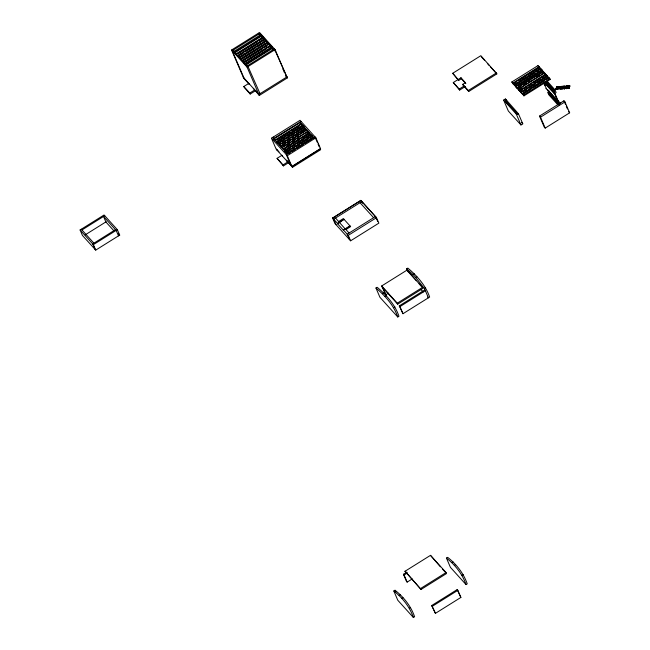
<?xml version="1.0" encoding="UTF-8"?>
<svg xmlns="http://www.w3.org/2000/svg" width="650" height="650" viewBox="0 0 650 650"><rect width="100%" height="100%" fill="white"/><g stroke="black" fill="none" stroke-linecap="round" stroke-linejoin="round"><path stroke-width="0.97" d="M568.596 87.929L569.213 88.278L569.059 87.604M567.686 88.075C566.711 86.791 567.621 88.587 566.881 88.408M567.767 86.466L567.848 85.987L567.344 86.686M567.149 87.937L567.377 88.433L566.54 88.433M564.029 86.271C563.322 85.857 563.477 87.847 564.094 86.507M563.648 88.627L563.534 87.864M563.428 88.53L563.948 88.034M560.495 88.408L560.926 88.116L560.755 88.798M560.909 88.237L560.609 88.936M561.039 86.718L561.6 86.393L561.267 86.978M566.02 86.791L566.402 86.214L566.044 86.678M568.571 85.824C569.367 87.799 567.263 84.914 567.442 86.409M560.398 88.441L560.454 88.311M561.779 86.832L561.145 86.921L561.641 86.499M561.178 86.799L561.413 86.507M565.849 88.27L565.394 88.124L565.898 87.839M566.337 85.971L566.418 86.759L565.858 86.393M568.311 88.067L567.889 88.359M568.287 86.239L568.823 86.434M563.022 88.384C562.071 87.88 563.469 87.644 563.054 88.619M557.919 87.441L557.611 87.108M564.029 88.546L563.842 87.823M569.4 87.766L569.286 88.213M569.4 85.776C570.586 85.849 568.977 87.482 568.847 85.824M563.997 88.303L562.754 88.043M561.08 88.099L560.877 88.863M563.274 86.653L563.972 86.604L563.217 86.621M563.461 88.644L564.119 88.197M566.069 87.782L565.459 88.514M566.126 87.904L565.866 88.538M560.958 86.71L561.34 87.197L561.852 86.653M565.199 88.303L565.581 87.734L566.166 88.01M565.817 86.848L565.817 86.157L566.532 86.109M565.711 86.596L566.28 86.068M567.645 87.978L568.116 88.449M566.727 87.994C566.077 89.928 566.711 85.922 566.353 88.766M566.962 86.239L566.816 87.043L567.092 85.954M569.676 86.149L569.14 86.442M557.196 87.181L556.335 87.482L557.099 87.222M562.949 86.596L562.949 86.426M556.124 89.448L555.604 89.229L556.546 88.953M555.571 89.359C557.456 89.936 555.807 87.116 555.766 89.107L556.408 89.066L555.742 89.269M555.831 88.384L555.766 89.107M556.335 87.482L557.286 87.206M556.774 89.196C557.448 89.635 556.619 89.009 557.676 88.335M556.628 89.424L557.44 88.246M557.562 87.555L558.179 87.344M558.439 86.531L557.716 86.759M558.415 88.936L559.398 88.871L559.471 88.368L558.447 88.546L559.471 88.368M559.146 87.197L559.211 86.686C562.023 86.426 557.326 87.392 560.137 87.132L560.202 86.621M561.299 88.603L561.389 87.994L561.892 88.636M562.25 87.002L561.949 86.897M561.779 88.798C562.494 86.824 561.949 89.651 561.429 88.603M562.551 86.222L562.217 87.116L562.38 86.239M561.844 88.839L562.217 88.043M562.989 87.067L562.819 87.076M562.209 88.709L562.396 88.018M562.258 88.806C561.681 87.319 564.208 87.831 562.746 87.644M563.233 86.547L562.754 87.303L562.9 86.499M563.087 86.426L562.924 87.287M563.282 88.416L563.972 87.937M564.111 88.888L564.403 87.799L564.322 88.977M564.151 88.985L564.614 87.888M567.044 86.808C566.694 86.255 567.166 87.425 566.54 86.052M566.816 87.043L567.149 86.166M566.694 88.522L567.125 88.408M567.158 86.799L567.791 86.604L567.214 86.653M569.197 87.734L568.677 87.718L569.335 87.563M569.238 86.678L568.206 86.588M569.181 85.841L569.79 85.897M568.571 88.359L568.539 87.921M557.326 87.108L557.18 86.612M557.18 87.222L556.847 86.694M569.692 86.32L569.197 86.093M560.267 88.554L560.966 88.026L560.918 88.709M568.913 86.539L568.969 85.897M567.645 86.003L567.84 86.71M566.979 88.14L567.45 87.693M561.592 86.994L561.714 86.547M562.989 87.726L562.461 88.66L562.981 88.286M565.947 86.214L566.028 86.775M565.427 88.4L565.849 87.904M565.939 88.083L565.378 88.303M565.931 88.319L565.801 87.807M557.229 87.295L556.611 86.97M556.506 87.36L556.562 86.637M557.456 86.913L557.091 86.751M556.449 88.359L556.668 89.05M568.092 85.914L568.157 86.588M563.119 88.546L563.964 88.14L563.444 88.124M558.48 86.629L557.781 86.71L558.082 87.116M568.384 86.206L568.791 86.036L568.36 86.036M568.279 87.75L567.848 88.246M564.046 86.897L564.631 86.093M562.924 88.408L562.421 88.554L562.843 88.636M564.086 86.994L564.679 86.19L564.988 86.938L564.785 86.084M560.365 88.205L560.43 88.92M567.767 87.896L568.206 87.539M562.673 87.799L562.859 88.14M560.861 88.595L560.487 88.79M568.742 86.531L568.839 86.028M557.562 87.197L557.602 87.661M557.781 86.751L558.431 86.783M557.017 87.336L556.546 87.531M335.514 218.026L345.467 229.247L349.968 225.883L343.403 229.986L343.59 230.417L337.651 223.86L337.464 223.421L344.029 219.318L337.651 223.86M561.551 86.897L561.121 87.076M568.653 86.466L568.279 86.418M562.941 88.579L562.413 88.798M255.978 90.431L250.209 94.039L244.27 87.482L243.847 86.499L248.796 83.403L249.275 84.386L243.709 78.236L231.571 50.009L259.561 32.5L275.072 49.636L286.829 76.919L274.406 48.896L247.024 66.032L232.846 50.367L234.544 52.683M252.826 59.841L245.294 64.553L244.944 63.733L271.724 46.979L274.154 50.091L259.626 33.613L232.237 50.749L243.994 78.032M233.196 51.188L233.797 50.814L235.82 53.048M263.356 38.163L259.976 34.434L259.374 34.808L261.398 37.05M234.918 52.666L261.706 35.913M236.031 53.893L262.819 37.139L263.169 37.96L258.984 40.576M236.405 54.308L263.185 37.554L263.543 38.366M238.062 53.666L257.311 41.624M237.892 55.941L264.672 39.187L265.021 40.008M243.734 52.691L237.876 56.355L237.518 55.534L264.298 38.781L264.656 39.601L262.145 41.169M245.408 51.642L260.471 42.218M239.005 57.176L265.785 40.422L266.142 41.242M239.379 57.582L266.159 40.828M240.191 57.468L255.255 48.043M256.929 46.995L264.461 42.282M240.857 59.223L267.646 42.469M241.971 60.45L268.759 43.696L269.108 44.517M242.344 60.864L269.124 44.111L269.482 44.931M243.165 60.751L245.676 59.174M247.349 58.134L262.413 48.709M264.087 47.661L266.598 46.085M243.831 62.506L270.611 45.752M266.411 48.774L243.815 62.912L243.457 62.091L270.238 45.337L270.595 46.158L268.084 47.726M254.499 58.792L269.563 49.367M272.163 48.506L271.497 47.767L245.919 63.765L246.586 64.504L272.163 48.506L272.943 50.326M231.571 50.009L247.089 67.145L275.072 49.636M275.161 51.423L275.697 51.082L273.748 48.937M283.668 71.175L284.204 70.842L282.904 69.404M243.847 86.499L249.787 93.056L254.735 89.96M284.139 72.264L284.676 71.931M253.305 88.319L259.301 95.453L287.422 77.862L286.999 76.879L258.838 94.429L243.287 77.252M80.088 229.978L104.057 214.988L117.349 229.661L119.697 235.121L95.729 250.112L82.436 235.438L80.088 229.978L93.381 244.652L95.729 250.112M81.965 229.962L104.731 215.719M85.158 234.894L106.234 221.707M115.472 229.678L92.714 243.921L95.062 249.373M93.381 244.652L117.349 229.661M271.44 138.206L300.032 120.315L315.876 137.824L320.58 148.736L291.988 166.619L287.292 155.707L271.44 138.206L276.136 149.118L292.516 167.31L320.637 149.719L320.214 148.736L292.094 166.335L292.516 167.31M301.031 121.428L273.65 138.556L273.999 139.376L274.601 138.994L273.244 137.069M275.356 140.441L301.535 124.061L301.884 124.881M277.908 139.303L289.729 131.909M291.419 130.853L299.016 126.1M276.729 141.96L302.908 125.58L303.257 126.401M278.436 141.351L285.188 137.126M286.877 136.069L294.483 131.316M296.173 130.26L302.924 126.027L302.575 125.214L276.396 141.586L276.746 142.407M277.769 143.106L303.948 126.726L304.298 127.546M278.102 143.471L304.281 127.099L304.631 127.92M278.964 143.398L280.654 142.342M282.344 141.286L284.879 139.701M287.406 138.117L289.941 136.524M291.631 135.468L294.166 133.884M296.701 132.299L298.391 131.243M300.072 130.187L303.452 128.074M279.476 144.991L305.654 128.611M282.872 143.325L285.407 141.741M287.097 140.684L289.624 139.1M292.159 137.516L293.849 136.459M295.539 135.403L298.919 133.291M300.609 132.234L304.826 129.594M306.694 129.764L280.516 146.136L280.865 146.957M280.735 146.388L306.914 130.008M282.555 145.901L285.09 144.316M287.625 142.732L289.315 141.676M292.687 139.563L294.377 138.507M296.912 136.923L298.602 135.866M281.775 147.534L307.954 131.154L308.311 131.974L306.621 133.031M282.002 147.778L308.181 131.406L308.531 132.218M287.194 145.186L289.729 143.601M292.264 142.009L294.799 140.424M297.326 138.84L299.016 137.784M283.043 148.923L309.221 132.551L309.571 133.372M283.376 149.297L309.554 132.917M284.237 149.216L285.927 148.159M287.617 147.103L290.989 144.991M292.679 143.934L295.214 142.35M296.904 141.294L299.439 139.709M301.966 138.125L308.726 133.9M284.749 150.816L310.928 134.436M290.68 147.566L284.765 151.263L284.416 150.442L310.594 134.071L310.944 134.883M292.362 146.51L294.897 144.926M297.432 143.341L304.184 139.108M305.874 138.052L310.099 135.411M286.122 152.327L312.301 135.956M289.193 162.289L283.433 165.896L277.062 158.356L282.011 155.261L282.498 156.244M286.983 152.254L290.363 150.134M292.053 149.077L294.58 147.493M296.27 146.437L299.65 144.324M301.34 143.268L308.092 139.043M309.782 137.987L312.317 136.403L311.967 135.582L285.789 151.962L286.138 152.782M287.162 153.481L313.341 137.101L313.69 137.922M287.381 153.725L288.096 153.473M288.356 153.766L290.046 152.709M291.736 151.653L295.108 149.541M296.798 148.484L303.558 144.259M305.248 143.203L312.845 138.45M287.292 155.707L315.876 137.824M277.062 158.356L283.002 164.913L287.95 161.826M465.847 83.655L461.386 78.739L458.713 80.413L452.717 73.279L480.837 55.689L496.852 73.889L468.731 91.479L463.166 85.329L462.743 84.346L465.416 82.672L460.964 77.756L453.277 82.526L459.648 90.066L465.408 86.458M453.277 82.526L459.217 89.082L464.165 85.987M462.743 84.346L468.309 90.496L496.429 72.906M516.571 81.851L513.191 83.964L511.802 81.998L537.981 65.618L539.021 66.763L539.37 67.584L527.548 74.978M511.802 81.998L512.842 83.143L539.021 66.763M521.324 81.25L514.564 85.475L513.175 83.509L539.354 67.137L540.743 69.103L539.354 67.137M519.106 80.267L525.858 76.034M513.175 83.509L514.215 84.663L540.394 68.282M514.548 85.028L515.938 86.994L514.548 85.028L540.727 68.648L541.767 69.802L542.116 70.614L518.472 85.41M523.014 80.194L534.836 72.8M536.526 71.744L539.053 70.159M515.588 86.174L541.767 69.802M515.921 86.547L517.311 88.514L515.921 86.547L542.1 70.168L543.489 72.134L541.808 73.19M516.961 87.693L543.14 71.313M521.958 87.791L518.578 89.903L517.181 87.937L543.359 71.565L544.757 73.531L543.359 71.565M519.001 87.457L520.691 86.401M524.071 84.289L525.761 83.233M528.296 81.648L529.977 80.584M536.738 76.359L539.273 74.774M517.181 87.937L518.221 89.091L544.399 72.711M522.372 89.716L519.837 91.301L518.448 89.334L544.627 72.954L546.016 74.921L541.791 77.561M503.636 100.108L505.448 98.979L518.424 113.734L522.771 123.825L520.959 124.963L508.341 111.02L503.636 100.108L516.262 114.043L520.959 124.963M518.448 89.334L519.488 90.48L545.667 74.1M519.821 90.854L521.211 92.82L519.821 90.854L546 74.474L547.04 75.619L547.389 76.44L537.258 82.778M524.062 88.66L526.597 87.076M528.279 86.019L531.659 83.907M533.349 82.851L540.109 78.618M518.424 113.734L517.416 114.359L505.798 101.53L505.448 100.709L506.448 100.084M505.798 101.53L506.805 100.904M520.861 91.999L547.04 75.619M521.194 92.365L522.584 94.331L521.194 92.365L547.373 75.993L548.762 77.959L546.227 79.544M523.746 91.228L526.281 89.643M528.816 88.059L535.567 83.834M522.234 93.511L548.413 77.139M522.567 93.884L548.746 77.504L549.786 78.658L550.136 79.471L523.957 95.851L522.567 93.884L523.957 95.851M524.274 93.275L531.034 89.05M532.716 87.994L544.546 80.6M523.608 95.03L549.786 78.658M332.605 218.059L360.856 200.379L376.521 217.677L378.869 223.137L350.618 240.809L334.953 223.511L332.605 218.059L337.529 223.381M332.711 218.051L360.823 200.46L376.415 217.677M543.628 83.127L546.252 88.237M338.674 221.512L343.363 218.579L350.634 226.614L345.946 229.547M559.382 104.626L548.413 92.511L548.178 91.967L549.445 91.171M557.984 104.926L548.949 94.941L548.007 92.763L548.413 92.511M546.544 81.672L554.288 90.228L554.954 89.806L556.132 92.536L554.856 93.332L545.179 82.639M516.262 114.043L517.067 113.539L517.416 114.359M545.244 82.412L553.637 91.674L554.637 91.049L554.288 90.228M544.538 82.347L554.856 93.332M544.221 82.859L555.449 94.672L558.504 101.766L545.919 88.449M343.403 229.986L348.27 235.357L376.521 217.677M539.508 116.082L563.94 100.791L564.947 101.896L569.644 112.816L545.212 128.099L544.204 126.994L539.508 116.082L540.508 117.187L545.212 128.099M540.508 117.187L564.947 101.896M375.944 288.031L377.154 287.276C386.457 295.084 394.997 304.574 398.962 316.225L397.759 316.981L379.941 297.302L375.944 288.031C385.255 295.839 393.786 305.329 397.759 316.981M407.81 271.627L406.608 268.848L407.818 268.092C417.121 275.901 425.661 285.391 429.634 297.042L402.984 313.714L399.262 305.882L424.702 289.965L425.368 290.704L399.929 306.621L399.262 305.882M388.375 293.183L385.832 294.775L381.688 285.959L407.127 270.043L423.142 288.243L397.702 304.159L382.111 286.942M382.379 293.702L383.589 292.947M406.608 268.848L413.043 274.519L414.253 273.764M384.979 296.571L386.181 295.815M413.043 274.519L415.642 277.387L416.853 276.632M381.688 285.959L397.28 303.176L422.719 287.259M393.762 307.702L394.973 306.954M427.757 297.058L428.423 297.798L424.426 288.519L425.636 287.771M405.048 571.253L430.487 555.344L446.079 572.561L446.501 573.544L421.062 589.452L405.048 571.253L421.062 589.452M412.238 578.923L407.152 582.108L406.486 581.368L403.431 574.275L406.819 572.154M403.431 574.275L404.097 575.014L407.485 572.894M393.811 591.004L395.021 590.249C403.788 597.066 410.963 606.198 414.602 616.744L413.4 617.5L397.808 600.283L393.811 591.004C402.577 597.821 409.76 606.954 413.4 617.5M446.436 558.082L447.639 557.326C456.414 564.143 463.588 573.284 467.228 583.822L466.026 584.577L450.434 567.361L446.436 558.082C455.203 564.899 462.386 574.031 466.026 584.577M399.132 595.449L400.335 594.693M451.758 562.526L452.961 561.779M401.733 598.317L402.935 597.569M454.358 565.394L455.561 564.647M420.639 588.477L446.079 572.561M409.402 608.221L410.605 607.466M462.028 575.299L463.231 574.543M431.714 605.516L457.153 589.599L457.827 590.338L460.882 597.431L435.435 613.348L431.714 605.516L435.435 613.348M432.38 606.247L457.827 590.338M563.769 87.945L563.371 87.913M568.173 88.319L568.319 87.685M556.538 86.775L556.969 86.791M555.807 88.514L556.254 88.441M556.294 88.546L555.847 88.619L556.433 88.676M569.262 86.044L569.619 85.906M567.734 86.637L567.255 86.515M557.651 87.132L558.293 86.726M567.117 87.742L567.491 87.604M563.412 86.816L563.623 86.832M568.856 87.514L569.441 87.872M563.501 86.166L563.899 86.377M561.567 88.652L562.014 88.822M561.608 88.749L561.6 88.083M557.822 87.449L558.188 87.587M556.725 86.596L557.229 86.71M566.158 86.881L565.671 86.58M561.421 86.279L561.917 86.661M563.599 86.141L564.151 86.515M557.172 86.929L556.554 87.263M559.179 86.799L560.243 86.726M556.514 87.165L557.505 87.011M556.457 87.263L557.448 87.206L557.334 86.767M559.106 87.092L560.137 87.132M562.461 86.994L563.128 86.954M558.447 88.546L559.512 88.465M556.481 88.774L555.823 89.009M555.726 89.001L556.717 88.855M558.366 88.839L559.398 88.871M566.061 88.465L566.727 88.416M556.587 89.326L557.505 89.253M568.791 88.286L569.156 88.002L568.523 88.262M569.262 86.556L569.863 85.962M567.832 88.189L568.62 88.213M542.116 70.614L540.727 68.648M543.489 72.134L542.1 70.168M546.016 74.921L544.627 72.954M547.389 76.44L546 74.474M550.136 79.471L548.746 77.504M547.211 81.258L554.954 89.806M546.252 81.778L554.637 91.049M544.562 82.647L555.449 94.672M568.644 111.702L569.644 112.816M556.546 99.011L560.422 103.285M547.617 89.741L558.504 101.766M548.178 91.967L559.146 104.081M548.007 92.763L558.984 104.878M481.26 56.672L484.648 60.409M487.362 63.408L489.393 65.65M490.75 67.153L496.852 73.889M504.847 99.353L505.846 100.457M505.448 100.709L517.067 113.539M521.438 122.362L522.771 123.825M452.717 73.279L458.713 80.413M262.706 36.741L265.956 40.324M267.256 41.762L271.798 46.784M258.351 33.256L259.805 35.807M272.204 48.977L273.553 50.472M285.642 75.384L286.999 76.879M285.391 75.619L287.422 77.862M312.707 136.833L314.023 138.287L299.829 122.176L300.178 122.996M247.626 65.65L260.049 93.673L259.374 92.942M245.952 64.236L247.301 65.723M245.351 64.61L246.699 66.105M377.366 220.894L377.723 221.471M360.019 202.702L373.612 217.701M407.55 271.026L416.366 280.759M419.071 283.749L421.111 286M421.168 289.778L423.142 291.972M285.066 150.556L287.032 152.718M272.642 137.451L287.495 153.847M278.98 151.848L276.502 149.118L276.924 150.093M291.476 165.644L286.528 160.184L286.951 161.168M349.107 233.033L345.28 228.808L345.467 229.247M335.522 223.568L335.66 223.893M349.107 238.574L349.253 238.899M440.399 566.8L430.487 555.344M442.439 569.051L445.144 572.041M460.882 597.431L457.153 589.599M118.373 233.651L119.697 235.121M113.847 230.734L105.869 221.934L103.521 216.474L116.147 230.417L118.495 235.869M81.299 229.222L93.917 243.165M415.642 277.387L424.426 288.519M563.94 100.791L565.508 104.431M566.296 106.251L567.466 108.972M555.116 94.884L558.171 101.977M553.637 91.674L554.222 93.039M537.981 65.618L538.33 66.438M543.961 82.916L545.106 85.581M519.488 90.48L519.837 91.301M518.221 89.091L518.578 89.903M514.215 84.663L514.564 85.475M512.842 83.143L513.191 83.964M505.448 98.979L506.228 100.791M468.309 90.496L468.731 91.479M460.964 77.756L461.386 78.739M459.217 89.082L459.648 90.066M376.984 220.025L375.481 216.531L347.23 234.203L349.578 239.663M362.651 203.271L361.896 201.524L333.645 219.204L335.993 224.656M360.856 200.379L361.644 202.199M399.929 306.621L402.984 313.714M397.28 303.176L397.702 304.159M382.777 287.682L385.832 294.775M317.224 142.171L314.876 136.719L286.284 154.602L290.989 165.514M318.012 143.991L319.256 146.876M305.671 129.066L305.321 128.245L279.142 144.625L279.492 145.438M348.27 235.357L350.618 240.809M259.626 33.613L259.976 34.434M246.586 64.504L247.366 66.324M247.089 67.145L259.301 95.453M275.373 140.888L275.023 140.075L301.202 123.695L301.551 124.516L300.162 122.549L273.983 138.921L274.332 139.742M283.002 164.913L283.433 165.896M249.787 93.056L250.209 94.039M404.097 575.014L407.152 582.108M395.021 590.249L395.817 592.109M260.057 35.141L234.488 51.139L235.154 51.878L260.731 35.88L260.057 35.141M267.272 42.063L240.492 58.817L240.841 59.629L267.621 42.876L267.272 42.063"/></g></svg>
